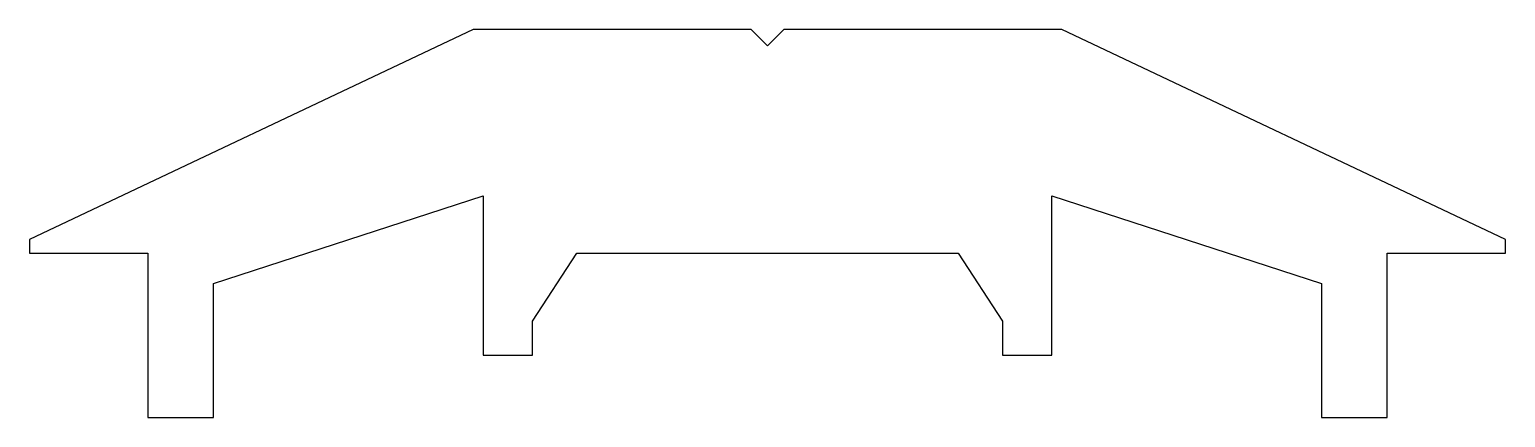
# Model space of a CAD drawing. Extents: x 961.8 to 1006.7, y 618.5 to 630.3.
import ezdxf

# ---------------------------------------------------------------- set-up
doc = ezdxf.new("R2010")
doc.units = 0
doc.layers.add('ERCAN', color=220, linetype='CONTINUOUS')

msp = doc.modelspace()

# ---------------------------------------------------------------- linework, layer by layer
at = {"layer": 'ERCAN', "color": 0}
for p, q in [((975.268, 630.283), (961.768, 623.897)), ((983.718, 630.283), (975.268, 630.283)), ((984.218, 629.783), (983.718, 630.283)), ((984.718, 630.283), (984.218, 629.783)), ((993.168, 630.283), (984.718, 630.283)), ((1006.668, 623.897), (993.168, 630.283)), ((967.368, 622.562), (975.568, 625.226)), ((975.568, 625.226), (975.568, 620.383)), ((992.868, 625.226), (1001.068, 622.562)), ((992.868, 620.383), (992.868, 625.226)), ((961.768, 623.897), (961.768, 623.483)), ((1006.668, 623.483), (1006.668, 623.897)), ((961.768, 623.483), (965.368, 623.483)), ((965.368, 623.483), (965.368, 618.483)), ((977.068, 621.413), (978.414, 623.483)), ((978.414, 623.483), (990.023, 623.483)), ((990.023, 623.483), (991.368, 621.413)), ((1003.068, 618.483), (1003.068, 623.483)), ((1003.068, 623.483), (1006.668, 623.483)), ((967.368, 618.483), (967.368, 622.562)), ((1001.068, 622.562), (1001.068, 618.483)), ((977.068, 620.383), (977.068, 621.413)), ((991.368, 621.413), (991.368, 620.383)), ((975.568, 620.383), (977.068, 620.383)), ((991.368, 620.383), (992.868, 620.383)), ((965.368, 618.483), (967.368, 618.483)), ((1001.068, 618.483), (1003.068, 618.483))]:
    msp.add_line(p, q, dxfattribs=at)

doc.saveas('drawing.dxf')
